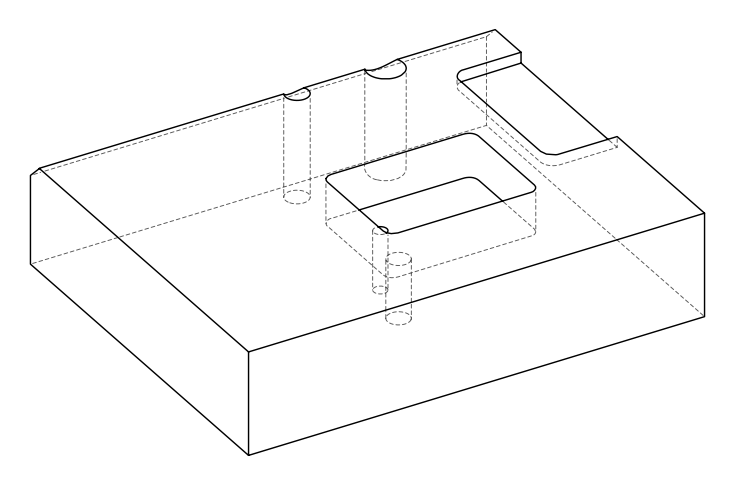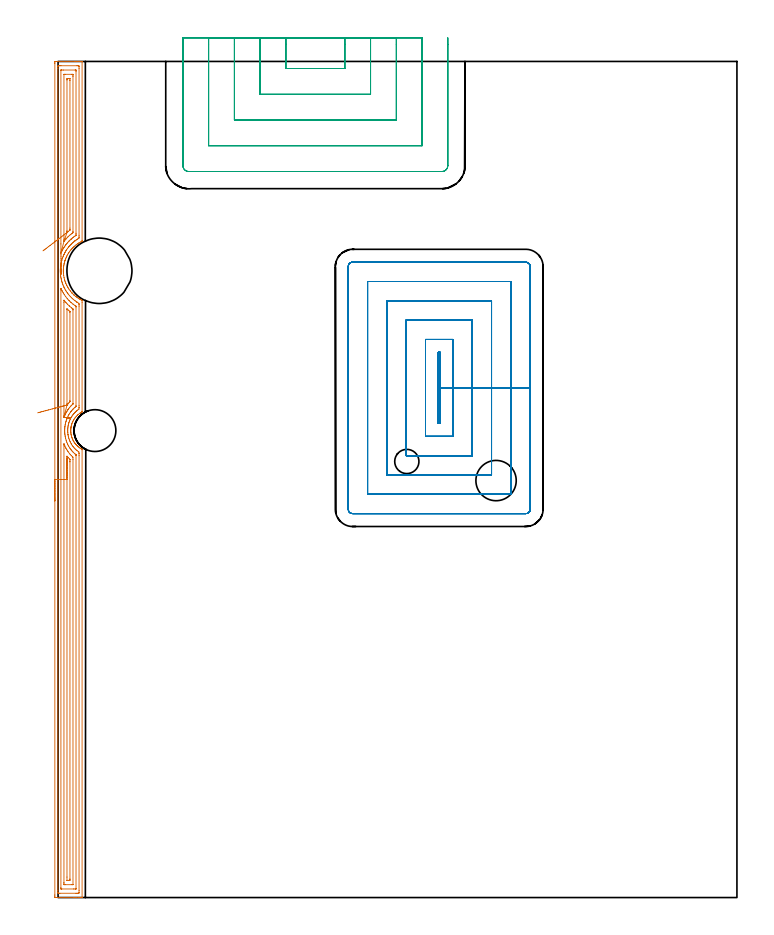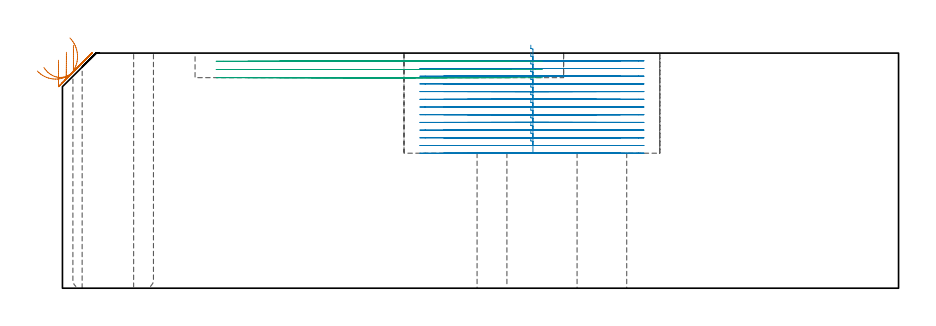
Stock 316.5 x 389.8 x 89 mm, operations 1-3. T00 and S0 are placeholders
(PLAN: 10 operations, 7 tool changes, 66.9 min)
(1 AREA_MILL | FG_CHAMFER_SURFACE | UGT0205_001 | 15.5 min | 31433 mm3)
(2 MILL_RECTANGULAR_POCKET | POCKET_RECTANGULAR_STRAIGHT | NXT0201_011 | Follow Part, ap 3, ae 75% | 37.84 min | 472021 mm3)
(3 MILL_SLOT | SLOT_PARTIAL_RECTANGULAR | NXT0201_012 | Follow Part, ap 4, ae 75% | 8.37 min | 76443 mm3)
(4 MILL_THROUGH_HOLE_FROM_SOLID_MATERIAL | STEP1HOLE_2 | NXT0201_007 | Circular | 4.02 min | 64114 mm3)
(5 SPOT_DRILL | STEP1HOLE | NXT0321_9005460120000 | 0.04 min | 30 mm3)
(6 SPOT_DRILL_1 | STEP1HOLE_1 | NXT0321_9005460120000 | 0.06 min | 147 mm3)
(7 DRILL_THROUGH_HOLE_INTO_CENTER | STEP1HOLE | NXT0301_084 | 0.24 min | 5100 mm3)
(8 DRILL_THROUGH_HOLE_INTO_CENTER_1 | STEP1HOLE_1 | NXT0301_084 | 0.24 min | 4968 mm3)
(9 DRILL_TO_ENLARGE_THROUGH_HOLE | STEP1HOLE_1 | UGT0301_256 | 0.25 min | 9020 mm3)
(10 INDEXABLE_INSERT_DRILL_THROUGH_HOLE_FROM_SOLID | STEP1HOLE_3 | NXT0302_010 | 0.37 min | 26407 mm3)
(TOOL UGT0205_001 | Chamfer Mill 20 x 3 x 45 deg. | D20 FL50 Z2)
(TOOL NXT0201_011 | ENDMILL 12mm [2P460-1200-NA 1630] | D12 FL38 Z6)
(TOOL NXT0201_012 | ENDMILL 16mm [2P460-1600-NA 1630] | D16 FL38 Z6)
(TOOL NXT0201_007 | ENDMILL 25mm [R216.25-25050GCK54P 1620] | D25 R3 FL54 Z5)
(TOOL NXT0321_9005460120000 | NC Spot Drill, 142deg, 12mm, Carbide, Uncoated | D12 PA142 FL30 Z2)
(TOOL NXT0301_084 | Carbide Drill 11.3mm [860.1-1130-034A1-MM 2214] | D11.3 PA140 FL55 Z2)
(TOOL UGT0301_256 | Twist Drill 18.8 mm | D18.8 PA118 FL135 Z2)
(TOOL NXT0302_010 | Index. Insert Drill 19.5mm [880-D1950L25-05] | D19.5 PA176 FL98 Z2)
(OP 1 AREA_MILL)
G17 G21 G94 G90
T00 M6
G54
G17 G0 G90 X-1.5 Y184.9 S1061 M3
G43 Z99. H0
Z86.3
G94 G1 Y184.938 Z85.428 F250.
Y185.052 Z84.564
Y185.241 Z83.712
Y185.503 Z82.88
Y185.837 Z82.074
Y186.24 Z81.3
Y186.708 Z80.564
Y187.24 Z79.872
Y187.829 Z79.229
Y188.472 Z78.64
Y189.164 Z78.108
Y189.9 Z77.64
Y190.674 Z77.237
Y191.48 Z76.903
Y192.312 Z76.641
Y193.164 Z76.452
Y194.028 Z76.338
Y194.9 Z76.3
Y388.859
X-1.499 Y389.183 Z76.301
X-1.493 Y389.746 Z76.304
X-1.492 Y389.792 Z76.306
X-0.933 Y389.8 Z76.864
X7.964 Z85.758
X8.515 Z86.312
X8.854 Z86.65
X9.405 Z87.201
X9.743 Z87.538
X10.421 Z88.22
X10.769 Z88.568
X11.156 Y389.792 Z88.947
X11.205 Y389.79 Z88.995
X11.2 Y389.634 Z89.
Y306.11
Y306.054 Z88.995
X11.196 Y306.003 Z88.989
X11.132 Y305.961 Z88.93
X11.113 Y305.952 Z88.913
X10.778 Y305.782 Z88.577
X10.332 Y305.543 Z88.131
X9.672 Y305.164 Z87.472
X9.447 Y305.019 Z87.247
X9.001 Y304.718 Z86.801
X8.562 Y304.405 Z86.362
X8.386 Y304.271 Z86.184
X7.678 Y303.684 Z85.476
X7.333 Y303.378 Z85.13
X7.074 Y303.123 Z84.869
X6.775 Y302.829 Z84.572
X6.629 Y302.675 Z84.425
X6.447 Y302.485 Z84.247
X6.185 Y302.182 Z83.982
X6.106 Y302.091 Z83.903
X5.908 Y301.864 Z83.707
X5.74 Y301.655 Z83.54
X5.69 Y301.593 Z83.49
X5.361 Y301.149 Z83.16
X5.042 Y300.7 Z82.84
X4.791 Y300.304 Z82.589
X4.751 Y300.242 Z82.549
X4.49 Y299.807 Z82.289
X4.139 Y299.168 Z81.937
X4.038 Y298.964 Z81.835
X4.013 Y298.914 Z81.81
X3.805 Y298.469 Z81.604
X3.613 Y298.021 Z81.412
X3.463 Y297.624 Z81.257
X3.272 Y297.128 Z81.067
X3.255 Y297.082 Z81.052
X3.219 Y296.966 Z81.019
X3.213 Y296.946 Z81.013
X3.154 Y296.731 Z80.946
X3.008 Y296.236 Z80.802
X2.874 Y295.692 Z80.671
X2.802 Y295.391 Z80.597
X2.79 Y295.343 Z80.585
X2.663 Y294.647 Z80.461
X2.637 Y294.498 Z80.433
X2.627 Y294.45 Z80.425
X2.626 Y294.441 Z80.424
X2.523 Y293.557 Z80.317
X2.502 Y293.195 Z80.292
X2.487 Y292.935 Z80.273
X2.476 Y292.78 Z80.267
X2.472 Y292.712 Z80.263
X2.468 Y292.664 Z80.261
Y292.351 Z80.258
X2.469 Y292.278 Z80.255
Y292.186 Z80.254
X2.468 Y292.121 Z80.256
X2.469 Y292.117
X2.468 Y291.818 Z80.26
X2.467 Y291.772 Z80.262
X2.47 Y291.731 Z80.264
X2.494 Y291.372 Z80.278
X2.518 Y290.879 Z80.316
X2.616 Y290.032 Z80.413
X2.621 Y289.986 Z80.419
X2.781 Y289.093 Z80.58
X2.993 Y288.2 Z80.791
X3.117 Y287.758 Z80.915
X3.258 Y287.307 Z81.056
X3.515 Y286.638 Z81.314
X3.587 Y286.459 Z81.381
X3.604 Y286.414 Z81.398
X3.909 Y285.721 Z81.707
X3.997 Y285.522 Z81.796
X4.139 Y285.232 Z81.937
X4.47 Y284.629 Z82.267
X4.737 Y284.18 Z82.536
X4.826 Y284.038 Z82.626
X5.017 Y283.736 Z82.817
X5.665 Y282.843 Z83.464
X5.783 Y282.694 Z83.582
X5.908 Y282.536 Z83.707
X6.414 Y281.95 Z84.211
X6.481 Y281.877 Z84.279
X6.602 Y281.746 Z84.399
X6.652 Y281.695 Z84.449
X6.794 Y281.548 Z84.591
X7.294 Y281.058 Z85.091
X7.371 Y280.987 Z85.168
X7.484 Y280.882 Z85.282
X7.576 Y280.801 Z85.374
X7.678 Y280.712 Z85.476
X8.34 Y280.165 Z86.137
X8.409 Y280.112 Z86.207
X8.563 Y279.996 Z86.361
X9.002 Y279.682 Z86.801
X9.448 Y279.38 Z87.245
X9.614 Y279.272 Z87.411
X9.743 Y279.195 Z87.541
X9.971 Y279.059 Z87.769
X10.332 Y278.854 Z88.131
X10.796 Y278.608 Z88.596
X11.022 Y278.494 Z88.821
X11.078 Y278.466 Z88.875
X11.168 Y278.419 Z88.968
X11.193 Y278.405 Z88.993
X11.194 Y278.381 Z88.994
X11.2 Y277.526 Z89.
X11.197 Y226.595 Z88.997
X11.196 Y226.479 Z88.991
X11.179 Y226.403 Z88.972
X11.16 Y226.382 Z88.953
X11.06 Y226.328 Z88.854
X10.888 Y226.23 Z88.687
X10.572 Y226.045 Z88.37
X10.42 Y225.95 Z88.219
X10.332 Y225.895 Z88.131
X10.188 Y225.797 Z87.986
X10.05 Y225.702 Z87.848
X9.448 Y225.233 Z87.246
X9.386 Y225.179 Z87.184
X9.15 Y224.972 Z86.945
X8.979 Y224.824 Z86.776
X8.962 Y224.81 Z86.759
X8.562 Y224.404 Z86.362
X8.148 Y223.931 Z85.944
X8.136 Y223.917 Z85.932
X7.896 Y223.605 Z85.696
X7.677 Y223.319 Z85.477
X7.478 Y223.024 Z85.277
X7.212 Y222.581 Z85.012
X6.967 Y222.131 Z84.764
X6.828 Y221.849 Z84.627
X6.793 Y221.776 Z84.592
X6.571 Y221.238 Z84.367
X6.409 Y220.794 Z84.208
X6.387 Y220.726 Z84.187
X6.27 Y220.345 Z84.069
X6.157 Y219.9 Z83.954
X6.073 Y219.5 Z83.872
X6.064 Y219.453 Z83.863
X6.021 Y219.183 Z83.82
X5.993 Y219.007 Z83.792
X5.947 Y218.571 Z83.742
X5.946 Y218.56 Z83.741
X5.939 Y218.459 Z83.735
X5.931 Y218.315 Z83.721
X5.908 Y218.038 Z83.707
X5.906 Y217.879 Z83.705
X5.907 Y217.678 Z83.7
Y217.667
X5.908 Y217.363 Z83.706
X5.917 Y217.262 Z83.711
X5.932 Y217.044 Z83.73
X5.952 Y216.785 Z83.748
X5.953 Y216.774 Z83.749
X6.003 Y216.327 Z83.802
X6.077 Y215.881 Z83.876
X6.081 Y215.859 Z83.881
X6.173 Y215.434 Z83.972
X6.185 Y215.39 Z83.983
X6.29 Y214.989 Z84.089
X6.433 Y214.54 Z84.23
X6.482 Y214.401 Z84.281
X6.593 Y214.096 Z84.39
X6.689 Y213.857 Z84.488
X6.773 Y213.666 Z84.573
X6.792 Y213.621 Z84.592
X6.997 Y213.212 Z84.793
X7.001 Y213.203 Z84.798
X7.25 Y212.753 Z85.048
X7.519 Y212.31 Z85.319
X7.536 Y212.285 Z85.336
X7.678 Y212.078 Z85.476
X7.832 Y211.872 Z85.628
X7.927 Y211.744 Z85.724
X8.056 Y211.579 Z85.855
X8.185 Y211.417 Z85.982
X8.261 Y211.329 Z86.058
X8.371 Y211.201 Z86.169
X8.439 Y211.127 Z86.235
X8.563 Y210.992 Z86.36
X8.854 Y210.702 Z86.65
X9.032 Y210.524 Z86.829
X9.15 Y210.417 Z86.948
X9.237 Y210.339 Z87.034
X9.361 Y210.234 Z87.16
X9.447 Y210.163 Z87.245
X9.743 Y209.936 Z87.543
X10.144 Y209.632 Z87.943
X10.332 Y209.506 Z88.131
X10.859 Y209.185 Z88.659
X11.078 Y209.054 Z88.874
X11.124 Y209.024 Z88.92
X11.154 Y209. Z88.949
X11.203 Y208.945 Z88.997
X11.2 Y208.754 Z89.
Y0.17
X11.197 Y0.01 Z88.988
X11.156 Y0.008 Z88.947
X10.768 Y0. Z88.568
X10.421 Z88.221
X9.743 Z87.538
X8.515 Z86.312
X7.964 Z85.758
X7.35 Z85.145
X-0.933 Y0.001 Z76.864
X-1.168 Y0.003 Z76.629
X-1.492 Y0.008 Z76.306
X-1.493 Y0.054 Z76.304
X-1.498 Y0.617 Z76.302
X-1.5 Y1.186 Z76.3
Y194.9
X-0.086 Z77.714
Y386.546
X-0.083 Y387.397 Z77.717
X-0.081 Y387.435 Z77.719
X-0.043 Y387.79 Z77.757
X0.447 Y387.798 Z78.247
X0.846 Y387.799 Z78.646
X1.335 Y387.8 Z79.135
X8.854 Y387.799 Z86.654
X9.345 Y387.797 Z87.145
X9.743 Y387.79 Z87.543
X9.781 Y387.397 Z87.581
X9.783 Y387.357 Z87.583
X9.786 Y386.504 Z87.586
Y308.748
X9.783 Y307.897 Z87.583
X9.782 Y307.858 Z87.582
X9.743 Y307.375 Z87.543
X9.512 Y307.236 Z87.312
X9.121 Y307.004 Z86.921
X8.958 Y306.899 Z86.758
X8.854 Y306.83 Z86.654
X8.427 Y306.538 Z86.227
X7.964 Y306.216 Z85.764
X7.903 Y306.172 Z85.703
X7.821 Y306.11 Z85.621
X7.409 Y305.775 Z85.209
X7.074 Y305.499 Z84.874
X6.922 Y305.37 Z84.722
X6.748 Y305.217 Z84.548
X6.457 Y304.944 Z84.257
X6.185 Y304.682 Z83.985
X6.005 Y304.504 Z83.805
X5.83 Y304.324 Z83.63
X5.573 Y304.045 Z83.373
X5.295 Y303.735 Z83.095
X5.154 Y303.572 Z82.954
X5.034 Y303.431 Z82.834
X4.755 Y303.08 Z82.555
X4.405 Y302.623 Z82.205
X4.369 Y302.574 Z82.169
X4.343 Y302.537 Z82.143
X4.005 Y302.046 Z81.805
X3.744 Y301.644 Z81.544
X3.656 Y301.503 Z81.456
X3.515 Y301.269 Z81.315
X3.327 Y300.94 Z81.127
X3.221 Y300.751 Z81.021
X3.012 Y300.363 Z80.812
X2.759 Y299.858 Z80.559
X2.733 Y299.804 Z80.533
X2.716 Y299.767 Z80.516
X2.626 Y299.568 Z80.426
X2.446 Y299.145 Z80.246
X2.372 Y298.964 Z80.172
X2.194 Y298.504 Z79.994
X2.03 Y298.071 Z79.83
X1.756 Y297.198 Z79.556
X1.75 Y297.178 Z79.55
X1.736 Y297.129 Z79.536
X1.567 Y296.454 Z79.367
X1.527 Y296.285 Z79.327
X1.404 Y295.725 Z79.204
X1.343 Y295.391 Z79.143
X1.267 Y294.969 Z79.067
X1.205 Y294.498 Z79.005
X1.167 Y294.176 Z78.967
X1.11 Y293.605 Z78.91
X1.093 Y293.357 Z78.893
X1.057 Y292.712 Z78.857
X1.051 Y292.573 Z78.851
X1.05 Y292.552 Z78.85
Y292.507
X1.052 Y291.818 Z78.852
X1.054 Y291.714 Z78.854
X1.058 Y291.606 Z78.858
X1.1 Y290.925 Z78.9
X1.119 Y290.652 Z78.919
X1.188 Y290.032 Z78.988
X1.234 Y289.643 Z79.034
X1.32 Y289.139 Z79.12
X1.425 Y288.558 Z79.225
X1.496 Y288.245 Z79.296
X1.699 Y287.389 Z79.499
X1.709 Y287.352 Z79.509
X1.736 Y287.256 Z79.536
X1.92 Y286.644 Z79.72
X1.945 Y286.564 Z79.745
X1.982 Y286.459 Z79.782
X2.127 Y286.067 Z79.927
X2.326 Y285.566 Z80.126
X2.626 Y284.853 Z80.426
X2.705 Y284.672 Z80.505
X2.769 Y284.528 Z80.569
X3.01 Y284.041 Z80.81
X3.153 Y283.779 Z80.953
X3.515 Y283.135 Z81.315
X3.664 Y282.886 Z81.464
X3.909 Y282.49 Z81.709
X4.259 Y281.993 Z82.059
X4.405 Y281.79 Z82.205
X4.698 Y281.396 Z82.498
X4.932 Y281.099 Z82.732
X5.295 Y280.673 Z83.095
X5.708 Y280.206 Z83.508
X6.185 Y279.722 Z83.985
X6.608 Y279.313 Z84.408
X7.074 Y278.905 Z84.874
X7.661 Y278.419 Z85.461
X7.964 Y278.193 Z85.764
X8.737 Y277.643 Z86.537
X8.854 Y277.566 Z86.654
X8.914 Y277.526 Z86.714
X9.743 Y277.022 Z87.543
X9.781 Y276.633 Z87.581
X9.783 Y276.593 Z87.583
X9.785 Y275.74 Z87.585
X9.783 Y229.29 Z87.583
X9.781 Y228.397 Z87.581
X9.78 Y228.36 Z87.58
X9.743 Y227.725 Z87.543
X9.616 Y227.632 Z87.416
X9.44 Y227.504 Z87.24
X9.109 Y227.248 Z86.909
X8.854 Y227.046 Z86.654
X8.616 Y226.849 Z86.416
X8.337 Y226.611 Z86.137
X8.144 Y226.43 Z85.944
X7.964 Y226.251 Z85.764
X7.702 Y225.98 Z85.502
X7.465 Y225.717 Z85.265
X7.285 Y225.506 Z85.085
X7.074 Y225.246 Z84.874
X6.891 Y225.008 Z84.691
X6.754 Y224.824 Z84.554
X6.52 Y224.487 Z84.32
X6.168 Y223.931 Z83.968
X5.86 Y223.363 Z83.66
X5.698 Y223.038 Z83.498
X5.57 Y222.762 Z83.37
X5.308 Y222.144 Z83.108
X5.306 Y222.139 Z83.106
X5.295 Y222.108 Z83.095
X5.08 Y221.466 Z82.88
X5.014 Y221.251 Z82.814
X4.882 Y220.772 Z82.682
X4.784 Y220.358 Z82.584
X4.746 Y220.187 Z82.546
X4.719 Y220.043 Z82.519
X4.623 Y219.465 Z82.423
X4.598 Y219.271 Z82.398
X4.528 Y218.571 Z82.328
X4.519 Y218.457 Z82.319
X4.501 Y218.08 Z82.301
X4.49 Y217.678 Z82.29
Y217.658
X4.491 Y217.592 Z82.291
X4.506 Y217.185 Z82.306
X4.532 Y216.785 Z82.332
X4.544 Y216.646 Z82.344
X4.629 Y215.892 Z82.429
X4.645 Y215.771 Z82.445
X4.67 Y215.626 Z82.47
X4.795 Y214.998 Z82.595
X4.922 Y214.48 Z82.722
X5.027 Y214.105 Z82.827
X5.295 Y213.291 Z83.095
X5.34 Y213.167 Z83.14
X5.568 Y212.636 Z83.368
X5.72 Y212.318 Z83.52
X5.875 Y212.008 Z83.675
X6.185 Y211.437 Z83.985
X6.188 Y211.431 Z83.988
X6.202 Y211.408 Z84.002
X6.612 Y210.774 Z84.412
X6.785 Y210.532 Z84.585
X7.074 Y210.151 Z84.874
X7.498 Y209.639 Z85.298
X7.964 Y209.153 Z85.764
X8.385 Y208.745 Z86.185
X8.854 Y208.354 Z86.654
X9.504 Y207.852 Z87.304
X9.743 Y207.676 Z87.543
X9.783 Y206.959 Z87.583
X9.784 Y206.918 Z87.584
X9.786 Y206.066 Z87.586
Y3.254
X9.783 Y2.403 Z87.583
X9.781 Y2.366 Z87.581
X9.743 Y2.01 Z87.543
X9.253 Y2.002 Z87.053
X8.854 Y2.001 Z86.654
X8.366 Y2. Z86.166
X0.846 Y2.001 Z78.646
X0.355 Y2.003 Z78.155
X-0.043 Y2.01 Z77.757
X-0.081 Y2.403 Z77.719
X-0.083 Y2.443 Z77.717
X-0.086 Y3.296 Z77.714
Y194.9
X1.328 Z79.128
X1.329 Y283.294 Z79.129
X1.332 Y283.779 Z79.132
X1.335 Y283.864 Z79.135
X1.342 Y283.968 Z79.142
X1.736 Y283.125 Z79.536
X1.854 Y282.886 Z79.654
X1.982 Y282.638 Z79.782
X2.354 Y281.993 Z80.154
X2.626 Y281.533 Z80.426
X2.901 Y281.099 Z80.701
X3.553 Y280.168 Z81.353
X4.239 Y279.313 Z82.039
X4.405 Y279.118 Z82.205
X5.043 Y278.419 Z82.843
X5.295 Y278.164 Z83.095
X5.961 Y277.526 Z83.761
X6.185 Y277.331 Z83.985
X7.014 Y276.633 Z84.814
X7.074 Y276.587 Z84.874
X7.259 Y276.448 Z85.059
X7.964 Y275.955 Z85.764
X8.272 Y275.74 Z86.072
X8.345 Y275.683 Z86.145
X8.365 Y275.658 Z86.165
X8.366 Y275.637 Z86.166
X8.369 Y275.535 Z86.169
X8.371 Y275.331 Z86.171
X8.368 Y229.29 Z86.168
X8.366 Y229.087 Z86.166
X8.363 Y228.987 Z86.163
X8.361 Y228.966 Z86.161
X8.351 Y228.953 Z86.151
X8.325 Y228.928 Z86.125
X7.964 Y228.631 Z85.764
X7.837 Y228.525 Z85.637
X7.69 Y228.397 Z85.49
X7.368 Y228.102 Z85.168
X7.074 Y227.812 Z84.874
X6.923 Y227.656 Z84.723
X6.78 Y227.504 Z84.58
X6.504 Y227.183 Z84.304
X6.185 Y226.806 Z83.985
X6.098 Y226.698 Z83.898
X6.031 Y226.611 Z83.831
X5.718 Y226.186 Z83.518
X5.396 Y225.717 Z83.196
X5.356 Y225.656 Z83.156
X5.295 Y225.556 Z83.095
X5.024 Y225.096 Z82.824
X4.871 Y224.824 Z82.671
X4.707 Y224.521 Z82.507
X4.405 Y223.915 Z82.205
X4.152 Y223.292 Z81.952
X4.05 Y223.038 Z81.85
X3.912 Y222.64 Z81.712
X3.746 Y222.144 Z81.546
X3.693 Y221.966 Z81.493
X3.515 Y221.327 Z81.315
X3.501 Y221.266 Z81.301
X3.498 Y221.251 Z81.298
X3.347 Y220.527 Z81.147
X3.318 Y220.358 Z81.118
X3.223 Y219.758 Z81.023
X3.189 Y219.465 Z80.989
X3.139 Y218.949 Z80.939
X3.11 Y218.571 Z80.91
X3.086 Y218.109 Z80.886
X3.082 Y217.678 Z80.882
X3.09 Y217.212 Z80.89
X3.113 Y216.785 Z80.913
X3.158 Y216.25 Z80.958
X3.198 Y215.892 Z80.998
X3.287 Y215.228 Z81.087
X3.329 Y214.998 Z81.129
X3.508 Y214.112 Z81.308
X3.51 Y214.105 Z81.31
X3.515 Y214.083 Z81.315
X3.762 Y213.212 Z81.562
X3.881 Y212.845 Z81.681
X4.065 Y212.318 Z81.865
X4.405 Y211.485 Z82.205
X4.432 Y211.425 Z82.232
X4.456 Y211.374 Z82.256
X4.736 Y210.821 Z82.536
X4.897 Y210.532 Z82.697
X5.295 Y209.852 Z83.095
X5.428 Y209.639 Z83.228
X5.679 Y209.253 Z83.479
X6.062 Y208.745 Z83.862
X6.185 Y208.591 Z83.985
X6.519 Y208.191 Z84.319
X6.826 Y207.852 Z84.626
X7.074 Y207.596 Z84.874
X7.743 Y206.959 Z85.543
X7.964 Y206.769 Z85.764
X8.347 Y206.446 Z86.147
X8.365 Y206.422 Z86.165
X8.367 Y206.383 Z86.167
X8.37 Y206.311 Z86.17
X8.371 Y206.202 Z86.171
Y206.066
Y4.19
X8.369 Y4.088 Z86.169
X8.367 Y4.037 Z86.167
X8.365 Y4.019 Z86.165
X8.341 Y4.01 Z86.141
X8.151 Y4.002 Z85.951
X7.964 Y4.001 Z85.764
X7.263 Y4. Z85.063
X1.736 Y4.001 Z79.536
X1.547 Y4.004 Z79.347
X1.421 Y4.008 Z79.221
X1.335 Y4.013 Z79.135
X1.333 Y4.054 Z79.133
X1.331 Y4.19 Z79.131
X1.329 Y4.599 Z79.129
X1.328 Y194.9 Z79.128
X2.743 Z80.543
Y210.943
X2.745 Y211.306 Z80.545
X2.748 Y211.425 Z80.548
X2.752 Y211.522 Z80.552
X2.791 Y211.425 Z80.591
X2.906 Y211.144 Z80.706
X3.167 Y210.532 Z80.967
X3.515 Y209.789 Z81.315
X3.591 Y209.639 Z81.391
X3.676 Y209.477 Z81.476
X4.109 Y208.745 Z81.909
X4.405 Y208.264 Z82.205
X4.678 Y207.852 Z82.478
X5.295 Y207.032 Z83.095
X5.352 Y206.959 Z83.152
X5.63 Y206.622 Z83.43
X6.148 Y206.066 Z83.948
X6.84 Y205.388 Z84.64
X6.95 Y205.278 Z84.75
X6.957 Y204.279 Z84.757
Y6.094
X6.956 Y6.042 Z84.756
X6.953 Y6.015 Z84.753
X6.95 Y6.01 Z84.75
X6.942 Y6.007 Z84.742
X6.834 Y6.002 Z84.634
X6.618 Y6.001 Z84.418
X6.185 Y6. Z83.985
X3.492 Z81.292
X3.073 Y6.002 Z80.873
X2.864 Y6.006 Z80.664
X2.761 Y6.01 Z80.561
X2.749 Y6.016 Z80.549
X2.747 Y6.033 Z80.547
X2.745 Y6.071 Z80.545
X2.743 Y6.752 Z80.543
Y6.87
Y194.9
X4.157 Z81.957
Y205.421
X4.159 Y205.671 Z81.959
X4.161 Y205.741 Z81.961
X4.163 Y205.767 Z81.963
X4.405 Y205.477 Z82.205
X4.664 Y205.172 Z82.464
X5.295 Y204.48 Z83.095
X5.479 Y204.279 Z83.279
X5.536 Y204.212 Z83.336
X5.538 Y204.154 Z83.338
X5.541 Y204.032 Z83.341
X5.543 Y203.386 Z83.343
Y203.137
X5.542 Y8.656 Z83.342
X5.541 Y8.409 Z83.341
X5.537 Y8.158 Z83.337
X5.533 Y8.01 Z83.333
X5.458 Y8.007 Z83.258
X5.295 Y8.003 Z83.095
X5.058 Y8. Z82.858
X4.405 Y8.001 Z82.205
X4.166 Y8.003 Z81.966
X4.16 Y8.008 Z81.96
X4.159 Y8.01 Z81.959
X4.157 Y9.549 Z81.957
Y194.9
Y195.772 Z81.995
Y196.637 Z82.109
Y197.488 Z82.298
Y198.32 Z82.56
Y199.126 Z82.894
Y199.9 Z83.297
Y200.636 Z83.765
Y201.328 Z84.296
Y201.971 Z84.886
Y202.56 Z85.529
Y203.092 Z86.221
Y203.56 Z86.957
Y203.963 Z87.731
Y204.297 Z88.537
Y204.559 Z89.369
Y204.748 Z90.22
Y204.862 Z91.085
Y204.9 Z91.957
G0 X2.835 Y223.919 Z94.712
G1 X3.416 Y223.84 Z94.066
X3.939 Y223.768 Z93.371
X4.4 Y223.705 Z92.633
X4.795 Y223.651 Z91.858
X5.122 Y223.606 Z91.05
X5.379 Y223.571 Z90.217
X5.562 Y223.546 Z89.364
X5.671 Y223.531 Z88.499
X5.704 Y223.527 Z87.627
X5.663 Y223.532 Z86.756
X5.546 Y223.548 Z85.892
X5.355 Y223.575 Z85.041
X5.091 Y223.611 Z84.21
X4.757 Y223.656 Z83.406
X4.354 Y223.711 Z82.634
X3.886 Y223.775 Z81.9
X3.357 Y223.848 Z81.21
X2.77 Y223.928 Z80.57
X2.75 Y223.931 Z80.55
X2.743 Y224.824 Z80.543
Y277.526
X2.747 Y278.298 Z80.547
X2.75 Y278.419 Z80.55
X2.756 Y278.482 Z80.556
X2.766 Y278.472 Z80.566
X2.812 Y278.419 Z80.612
X3.515 Y277.553 Z81.315
X3.538 Y277.526 Z81.338
X3.777 Y277.263 Z81.577
X4.368 Y276.633 Z82.168
X4.405 Y276.596 Z82.205
X5.238 Y275.797 Z83.038
X5.304 Y275.74 Z83.104
X6.185 Y275.007 Z83.985
X6.381 Y274.846 Z84.181
X6.792 Y274.531 Z84.592
X6.95 Y274.404 Z84.75
X6.953 Y274.361 Z84.753
X6.955 Y274.265 Z84.755
X6.957 Y274.071 Z84.757
Y273.953
X6.954 Y230.304 Z84.754
X6.952 Y230.184 Z84.752
X6.95 Y230.136 Z84.75
X6.948 Y230.117 Z84.748
X6.929 Y230.096 Z84.729
X6.849 Y230.019 Z84.649
X6.732 Y229.907 Z84.532
X6.592 Y229.774 Z84.392
X6.185 Y229.375 Z83.985
X6.143 Y229.332 Z83.943
X6.103 Y229.29 Z83.903
X5.722 Y228.861 Z83.522
X5.32 Y228.397 Z83.12
X5.308 Y228.383 Z83.108
X5.295 Y228.366 Z83.095
X4.925 Y227.875 Z82.725
X4.65 Y227.504 Z82.45
X4.549 Y227.359 Z82.349
X4.405 Y227.142 Z82.205
X4.2 Y226.816 Z82.
X4.075 Y226.611 Z81.875
X3.87 Y226.255 Z81.67
X3.567 Y225.717 Z81.367
X3.549 Y225.684 Z81.349
X3.515 Y225.616 Z81.315
X3.262 Y225.078 Z81.062
X3.147 Y224.824 Z80.947
X3.065 Y224.634 Z80.865
X2.991 Y224.458 Z80.791
X2.773 Y223.931 Z80.573
X2.77 Y223.928 Z80.57
X4.163 Y229.629 Z81.963
X4.162 Y229.636 Z81.962
X4.158 Y229.768 Z81.958
X4.157 Y229.934 Z81.957
Y230.184
Y274.202
X4.158 Y274.286 Z81.958
X4.16 Y274.352 Z81.96
X4.163 Y274.392 Z81.963
X4.165 Y274.396 Z81.965
X4.188 Y274.377 Z81.988
X4.667 Y273.953 Z82.467
X5.295 Y273.417 Z83.095
X5.487 Y273.249 Z83.287
X5.536 Y273.204 Z83.336
X5.539 Y273.142 Z83.339
X5.541 Y273.06 Z83.341
X5.542 Y272.812 Z83.342
X5.54 Y231.724 Z83.34
X5.538 Y231.4 Z83.338
X5.535 Y231.239 Z83.335
X5.533 Y231.202 Z83.333
X5.513 Y231.168 Z83.313
X5.433 Y231.077 Z83.233
X5.366 Y231.006 Z83.166
X5.295 Y230.929 Z83.095
X4.942 Y230.538 Z82.742
X4.628 Y230.184 Z82.428
X4.525 Y230.063 Z82.325
X4.405 Y229.918 Z82.205
X4.256 Y229.734 Z82.056
X4.202 Y229.669 Z82.002
X4.166 Y229.63 Z81.966
X4.163 Y229.629 Z81.963
X3.532 Y229.461 Z81.385
X2.855 Y229.281 Z80.866
X2.136 Y229.09 Z80.41
X1.381 Y228.889 Z80.02
X0.597 Y228.681 Z79.7
X-0.211 Y228.466 Z79.452
X-1.037 Y228.246 Z79.278
X-1.875 Y228.023 Z79.179
X-2.718 Y227.799 Z79.156
X-3.559 Y227.575 Z79.208
X-4.393 Y227.354 Z79.337
X-5.213 Y227.136 Z79.54
X-6.013 Y226.923 Z79.817
X-6.786 Y226.717 Z80.165
X-7.527 Y226.52 Z80.58
X-8.23 Y226.333 Z81.062
X-8.89 Y226.158 Z81.605
X-9.502 Y225.995 Z82.205
G0 Z99.
X1.499 Y290.651
Z89.301
G1 Y290.674 Z88.429
X1.497 Y290.773 Z87.562
X1.494 Y290.948 Z86.707
X1.49 Y291.196 Z85.871
X1.485 Y291.517 Z85.059
X1.478 Y291.907 Z84.279
X1.471 Y292.363 Z83.535
X1.462 Y292.882 Z82.835
X1.452 Y293.461 Z82.182
X1.442 Y294.094 Z81.582
X1.43 Y294.777 Z81.039
X1.418 Y295.505 Z80.558
X1.405 Y296.272 Z80.143
X1.392 Y297.072 Z79.795
X1.378 Y297.899 Z79.519
X1.364 Y298.748 Z79.316
X1.35 Y299.61 Z79.188
X1.335 Y300.481 Z79.135
X1.331 Y300.751 Z79.131
X1.33 Y300.872 Z79.13
X1.328 Y304.74 Z79.128
X1.329 Y385.61 Z79.129
X1.33 Y385.712 Z79.13
X1.333 Y385.763 Z79.133
X1.335 Y385.781 Z79.135
X1.359 Y385.79 Z79.159
X1.549 Y385.798 Z79.349
X1.736 Y385.799 Z79.536
X2.437 Y385.8 Z80.237
X7.964 Y385.799 Z85.764
X8.153 Y385.796 Z85.953
X8.279 Y385.792 Z86.079
X8.365 Y385.786 Z86.165
X8.367 Y385.746 Z86.167
X8.369 Y385.61 Z86.169
X8.371 Y385.202 Z86.171
Y309.683
X8.37 Y309.275 Z86.17
X8.366 Y308.79 Z86.166
X8.365 Y308.742 Z86.165
X8.356 Y308.723 Z86.156
X8.332 Y308.703 Z86.132
X8.253 Y308.646 Z86.053
X8.167 Y308.586 Z85.967
X7.964 Y308.447 Z85.764
X7.641 Y308.221 Z85.441
X7.184 Y307.897 Z84.984
X7.122 Y307.849 Z84.922
X7.074 Y307.811 Z84.874
X6.631 Y307.448 Z84.431
X6.185 Y307.08 Z83.985
X6.144 Y307.045 Z83.944
X6.097 Y307.004 Z83.897
X5.682 Y306.615 Z83.482
X5.295 Y306.246 Z83.095
X5.227 Y306.179 Z83.027
X5.159 Y306.11 Z82.959
X4.795 Y305.719 Z82.595
X4.405 Y305.291 Z82.205
X4.371 Y305.252 Z82.171
X4.341 Y305.217 Z82.141
X3.968 Y304.763 Z81.768
X3.619 Y304.324 Z81.419
X3.574 Y304.265 Z81.374
X3.515 Y304.185 Z81.315
X3.203 Y303.745 Z81.003
X2.983 Y303.431 Z80.783
X2.841 Y303.214 Z80.641
X2.626 Y302.876 Z80.426
X2.498 Y302.666 Z80.298
X2.422 Y302.537 Z80.222
X2.174 Y302.098 Z79.974
X1.921 Y301.644 Z79.721
X1.857 Y301.523 Z79.657
X1.736 Y301.282 Z79.536
X1.563 Y300.925 Z79.363
X1.478 Y300.751 Z79.278
X1.434 Y300.665 Z79.234
X1.335 Y300.481 Z79.135
X2.75 Y305.919 Z80.55
X2.747 Y305.93 Z80.547
X2.744 Y305.992 Z80.544
X2.743 Y306.886 Z80.543
Y383.706
X2.744 Y383.758 Z80.544
X2.747 Y383.785 Z80.547
X2.75 Y383.79 Z80.55
X2.758 Y383.793 Z80.558
X2.866 Y383.798 Z80.666
X3.082 Y383.799 Z80.882
X3.515 Y383.8 Z81.315
X6.208 Z84.008
X6.627 Y383.798 Z84.427
X6.836 Y383.794 Z84.636
X6.939 Y383.79 Z84.739
X6.951 Y383.783 Z84.751
X6.953 Y383.766 Z84.753
X6.955 Y383.728 Z84.755
X6.957 Y383.048 Z84.757
Y382.93
X6.956 Y310.577 Z84.756
X6.953 Y310.189 Z84.753
X6.95 Y310.001 Z84.75
X6.848 Y309.911 Z84.648
X6.549 Y309.683 Z84.349
X6.345 Y309.523 Z84.145
X6.185 Y309.394 Z83.985
X5.853 Y309.123 Z83.653
X5.451 Y308.79 Z83.251
X5.368 Y308.717 Z83.168
X5.295 Y308.651 Z83.095
X4.906 Y308.287 Z82.706
X4.495 Y307.897 Z82.295
X4.45 Y307.852 Z82.25
X4.405 Y307.806 Z82.205
X4.017 Y307.393 Z81.817
X3.656 Y307.004 Z81.456
X3.59 Y306.929 Z81.39
X3.515 Y306.843 Z81.315
X3.183 Y306.445 Z80.983
X2.907 Y306.11 Z80.707
X2.803 Y305.981 Z80.603
X2.781 Y305.954 Z80.581
X2.75 Y305.919 Z80.55
X4.167 Y310.016 Z81.967
X4.164 Y310.03 Z81.964
X4.16 Y310.161 Z81.96
X4.158 Y310.327 Z81.958
X4.157 Y310.577 Z81.957
Y310.826
X4.158 Y381.144 Z81.958
X4.159 Y381.391 Z81.959
X4.163 Y381.642 Z81.963
X4.167 Y381.79 Z81.967
X4.242 Y381.793 Z82.042
X4.405 Y381.797 Z82.205
X4.642 Y381.8 Z82.442
X5.295 Y381.799 Z83.095
X5.534 Y381.797 Z83.334
X5.54 Y381.792 Z83.34
X5.541 Y381.79 Z83.341
X5.543 Y381.144 Z83.343
Y380.895
Y312.114
X5.541 Y311.47 Z83.341
X5.538 Y311.226 Z83.338
X5.536 Y311.191 Z83.336
X5.519 Y311.172 Z83.319
X5.467 Y311.125 Z83.267
X4.81 Y310.577 Z82.61
X4.235 Y310.07 Z82.035
X4.189 Y310.032 Z81.989
X4.167 Y310.016 Z81.967
X3.605 Y309.589 Z81.454
X3.01 Y309.137 Z81.004
X2.386 Y308.663 Z80.621
X1.737 Y308.17 Z80.308
X1.07 Y307.663 Z80.067
X0.388 Y307.145 Z79.901
X-0.303 Y306.62 Z79.809
X-0.998 Y306.093 Z79.793
X-1.691 Y305.566 Z79.854
X-2.377 Y305.045 Z79.99
X-3.051 Y304.533 Z80.2
X-3.708 Y304.034 Z80.484
X-4.343 Y303.552 Z80.838
X-4.951 Y303.09 Z81.261
X-5.527 Y302.652 Z81.748
X-6.067 Y302.242 Z82.297
X-6.567 Y301.862 Z82.902
X-7.023 Y301.516 Z83.56
G0 Z99.
M5
M2
(OP 2 MILL_RECTANGULAR_POCKET)
G17 G21 G94 G90
T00 M6
G54
G17 G0 G90 X177.3 Y225.676 S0 M3
G43 Z99. H1
Z92.
G94 G1 Y221. Z90.747 F250.
X178.1 Z90.532
Y237.6 Z86.085
Y254.2 F500.
X177.3
Y221.
X178.1
Y237.6
X184.1
Y260.2
X171.3
Y215.
X184.1
Y237.6
X193.1
Y269.2
X162.3
Y206.
X193.1
Y237.6
X202.1
Y278.2
X153.3
Y197.
X202.1
Y237.6
X211.1
Y287.2
X144.3
Y188.
X211.1
Y237.6
X220.1
Y294.2
G3 X218.1 Y296.2 R2.
G1 X137.3
G3 X135.3 Y294.2 R2.
G1 Y181.
G3 X137.3 Y179. R2.
G1 X218.1
G3 X220.1 Y181. R2.
G1 Y237.6
Y238.6
G0 X177.3 Y225.676 Z89.085
G1 Y221. Z87.831 F250.
X178.1 Z87.617
Y237.6 Z83.169
Y254.2 F500.
X177.3
Y221.
X178.1
Y237.6
X184.1
Y260.2
X171.3
Y215.
X184.1
Y237.6
X193.1
Y269.2
X162.3
Y206.
X193.1
Y237.6
X202.1
Y278.2
X153.3
Y197.
X202.1
Y237.6
X211.1
Y287.2
X144.3
Y188.
X211.1
Y237.6
X220.1
Y294.2
G3 X218.1 Y296.2 R2.
G1 X137.3
G3 X135.3 Y294.2 R2.
G1 Y181.
G3 X137.3 Y179. R2.
G1 X218.1
G3 X220.1 Y181. R2.
G1 Y237.6
Y238.6
G0 X177.3 Y225.676 Z86.169
G1 Y221. Z84.916 F250.
X178.1 Z84.702
Y237.6 Z80.254
Y254.2 F500.
X177.3
Y221.
X178.1
Y237.6
X184.1
Y260.2
X171.3
Y215.
X184.1
Y237.6
X193.1
Y269.2
X162.3
Y206.
X193.1
Y237.6
X202.1
Y278.2
X153.3
Y197.
X202.1
Y237.6
X211.1
Y287.2
X144.3
Y188.
X211.1
Y237.6
X220.1
Y294.2
G3 X218.1 Y296.2 R2.
G1 X137.3
G3 X135.3 Y294.2 R2.
G1 Y181.
G3 X137.3 Y179. R2.
G1 X218.1
G3 X220.1 Y181. R2.
G1 Y237.6
Y238.6
G0 X177.3 Y225.676 Z83.254
G1 Y221. Z82.001 F250.
X178.1 Z81.786
Y237.6 Z77.338
Y254.2 F500.
X177.3
Y221.
X178.1
Y237.6
X184.1
Y260.2
X171.3
Y215.
X184.1
Y237.6
X193.1
Y269.2
X162.3
Y206.
X193.1
Y237.6
X202.1
Y278.2
X153.3
Y197.
X202.1
Y237.6
X211.1
Y287.2
X144.3
Y188.
X211.1
Y237.6
X220.1
Y294.2
G3 X218.1 Y296.2 R2.
G1 X137.3
G3 X135.3 Y294.2 R2.
G1 Y181.
G3 X137.3 Y179. R2.
G1 X218.1
G3 X220.1 Y181. R2.
G1 Y237.6
Y238.6
G0 X177.3 Y225.676 Z80.338
G1 Y221. Z79.085 F250.
X178.1 Z78.871
Y237.6 Z74.423
Y254.2 F500.
X177.3
Y221.
X178.1
Y237.6
X184.1
Y260.2
X171.3
Y215.
X184.1
Y237.6
X193.1
Y269.2
X162.3
Y206.
X193.1
Y237.6
X202.1
Y278.2
X153.3
Y197.
X202.1
Y237.6
X211.1
Y287.2
X144.3
Y188.
X211.1
Y237.6
X220.1
Y294.2
G3 X218.1 Y296.2 R2.
G1 X137.3
G3 X135.3 Y294.2 R2.
G1 Y181.
G3 X137.3 Y179. R2.
G1 X218.1
G3 X220.1 Y181. R2.
G1 Y237.6
Y238.6
G0 X177.3 Y225.676 Z77.423
G1 Y221. Z76.17 F250.
X178.1 Z75.956
Y237.6 Z71.508
Y254.2 F500.
X177.3
Y221.
X178.1
Y237.6
X184.1
Y260.2
X171.3
Y215.
X184.1
Y237.6
X193.1
Y269.2
X162.3
Y206.
X193.1
Y237.6
X202.1
Y278.2
X153.3
Y197.
X202.1
Y237.6
X211.1
Y287.2
X144.3
Y188.
X211.1
Y237.6
X220.1
Y294.2
G3 X218.1 Y296.2 R2.
G1 X137.3
G3 X135.3 Y294.2 R2.
G1 Y181.
G3 X137.3 Y179. R2.
G1 X218.1
G3 X220.1 Y181. R2.
G1 Y237.6
Y238.6
G0 X177.3 Y225.676 Z74.508
G1 Y221. Z73.255 F250.
X178.1 Z73.04
Y237.6 Z68.592
Y254.2 F500.
X177.3
Y221.
X178.1
Y237.6
X184.1
Y260.2
X171.3
Y215.
X184.1
Y237.6
X193.1
Y269.2
X162.3
Y206.
X193.1
Y237.6
X202.1
Y278.2
X153.3
Y197.
X202.1
Y237.6
X211.1
Y287.2
X144.3
Y188.
X211.1
Y237.6
X220.1
Y294.2
G3 X218.1 Y296.2 R2.
G1 X137.3
G3 X135.3 Y294.2 R2.
G1 Y181.
G3 X137.3 Y179. R2.
G1 X218.1
G3 X220.1 Y181. R2.
G1 Y237.6
Y238.6
G0 X177.3 Y225.676 Z71.592
G1 Y221. Z70.339 F250.
X178.1 Z70.125
Y237.6 Z65.677
Y254.2 F500.
X177.3
Y221.
X178.1
Y237.6
X184.1
Y260.2
X171.3
Y215.
X184.1
Y237.6
X193.1
Y269.2
X162.3
Y206.
X193.1
Y237.6
X202.1
Y278.2
X153.3
Y197.
X202.1
Y237.6
X211.1
Y287.2
X144.3
Y188.
X211.1
Y237.6
X220.1
Y294.2
G3 X218.1 Y296.2 R2.
G1 X137.3
G3 X135.3 Y294.2 R2.
G1 Y181.
G3 X137.3 Y179. R2.
G1 X218.1
G3 X220.1 Y181. R2.
G1 Y237.6
Y238.6
G0 X177.3 Y225.676 Z68.677
G1 Y221. Z67.424 F250.
X178.1 Z67.209
Y237.6 Z62.762
Y254.2 F500.
X177.3
Y221.
X178.1
Y237.6
X184.1
Y260.2
X171.3
Y215.
X184.1
Y237.6
X193.1
Y269.2
X162.3
Y206.
X193.1
Y237.6
X202.1
Y278.2
X153.3
Y197.
X202.1
Y237.6
X211.1
Y287.2
X144.3
Y188.
X211.1
Y237.6
X220.1
Y294.2
G3 X218.1 Y296.2 R2.
G1 X137.3
G3 X135.3 Y294.2 R2.
G1 Y181.
G3 X137.3 Y179. R2.
G1 X218.1
G3 X220.1 Y181. R2.
G1 Y237.6
Y238.6
G0 X177.3 Y225.676 Z65.762
G1 Y221. Z64.508 F250.
X178.1 Z64.294
Y237.6 Z59.846
Y254.2 F500.
X177.3
Y221.
X178.1
Y237.6
X184.1
Y260.2
X171.3
Y215.
X184.1
Y237.6
X193.1
Y269.2
X162.3
Y206.
X193.1
Y237.6
X202.1
Y278.2
X153.3
Y197.
X202.1
Y237.6
X211.1
Y287.2
X144.3
Y188.
X211.1
Y237.6
X220.1
Y294.2
G3 X218.1 Y296.2 R2.
G1 X137.3
G3 X135.3 Y294.2 R2.
G1 Y181.
G3 X137.3 Y179. R2.
G1 X218.1
G3 X220.1 Y181. R2.
G1 Y237.6
Y238.6
G0 X177.3 Y225.676 Z62.846
G1 Y221. Z61.593 F250.
X178.1 Z61.379
Y237.6 Z56.931
Y254.2 F500.
X177.3
Y221.
X178.1
Y237.6
X184.1
Y260.2
X171.3
Y215.
X184.1
Y237.6
X193.1
Y269.2
X162.3
Y206.
X193.1
Y237.6
X202.1
Y278.2
X153.3
Y197.
X202.1
Y237.6
X211.1
Y287.2
X144.3
Y188.
X211.1
Y237.6
X220.1
Y294.2
G3 X218.1 Y296.2 R2.
G1 X137.3
G3 X135.3 Y294.2 R2.
G1 Y181.
G3 X137.3 Y179. R2.
G1 X218.1
G3 X220.1 Y181. R2.
G1 Y237.6
Y238.6
G0 X177.3 Y225.676 Z59.931
G1 Y221. Z58.678 F250.
X178.1 Z58.463
Y237.6 Z54.015
Y254.2 F500.
X177.3
Y221.
X178.1
Y237.6
X184.1
Y260.2
X171.3
Y215.
X184.1
Y237.6
X193.1
Y269.2
X162.3
Y206.
X193.1
Y237.6
X202.1
Y278.2
X153.3
Y197.
X202.1
Y237.6
X211.1
Y287.2
X144.3
Y188.
X211.1
Y237.6
X220.1
Y294.2
G3 X218.1 Y296.2 R2.
G1 X137.3
G3 X135.3 Y294.2 R2.
G1 Y181.
G3 X137.3 Y179. R2.
G1 X218.1
G3 X220.1 Y181. R2.
G1 Y237.6
Y238.6
G0 X177.3 Y225.676 Z57.015
G1 Y221. Z55.762 F250.
X178.1 Z55.548
Y237.6 Z51.1
Y254.2 F500.
X177.3
Y221.
X178.1
Y237.6
X184.1
Y260.2
X171.3
Y215.
X184.1
Y237.6
X193.1
Y269.2
X162.3
Y206.
X193.1
Y237.6
X202.1
Y278.2
X153.3
Y197.
X202.1
Y237.6
X211.1
Y287.2
X144.3
Y188.
X211.1
Y237.6
X220.1
Y294.2
G3 X218.1 Y296.2 R2.
G1 X137.3
G3 X135.3 Y294.2 R2.
G1 Y181.
G3 X137.3 Y179. R2.
G1 X218.1
G3 X220.1 Y181. R2.
G1 Y237.6
Y238.6
G0 Z99.
M5
M2
(OP 3 MILL_SLOT)
G17 G21 G94 G90
T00 M6
G54
G17 G0 G90 X106.2 Y400.8 S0 M3
G43 Z99. H1
Z85.9
G94 G1 Y397.8 F250.
Y386.5 F500.
X133.7
Y397.8
Y400.8 F250.
X94.2
Y397.8
Y374.5 F500.
X145.7
Y397.8
Y400.8 F250.
X82.2
Y397.8
Y362.5 F500.
X157.7
Y397.8
Y400.8 F250.
X70.2
Y397.8
Y350.5 F500.
X169.7
Y397.8
Y400.8 F250.
X58.2
Y397.8
Y341.2 F500.
G3 X60.9 Y338.5 R2.7
G1 X179.
G3 X181.7 Y341.2 R2.7
G1 Y397.8
Y400.8 F250.
G0 X106.2 Z82.8
G1 Y397.8
Y386.5 F500.
X133.7
Y397.8
Y400.8 F250.
X94.2
Y397.8
Y374.5 F500.
X145.7
Y397.8
Y400.8 F250.
X82.2
Y397.8
Y362.5 F500.
X157.7
Y397.8
Y400.8 F250.
X70.2
Y397.8
Y350.5 F500.
X169.7
Y397.8
Y400.8 F250.
X58.2
Y397.8
Y341.2 F500.
G3 X60.9 Y338.5 R2.7
G1 X179.
G3 X181.7 Y341.2 R2.7
G1 Y397.8
Y400.8 F250.
G0 X106.2 Z79.7
G1 Y397.8
Y386.5 F500.
X133.7
Y397.8
Y400.8 F250.
X94.2
Y397.8
Y374.5 F500.
X145.7
Y397.8
Y400.8 F250.
X82.2
Y397.8
Y362.5 F500.
X157.7
Y397.8
Y400.8 F250.
X70.2
Y397.8
Y350.5 F500.
X169.7
Y397.8
Y400.8 F250.
X58.2
Y397.8
Y341.2 F500.
G3 X60.9 Y338.5 R2.7
G1 X179.
G3 X181.7 Y341.2 R2.7
G1 Y397.8
Y400.8 F250.
G0 Z99.
M5
M2
